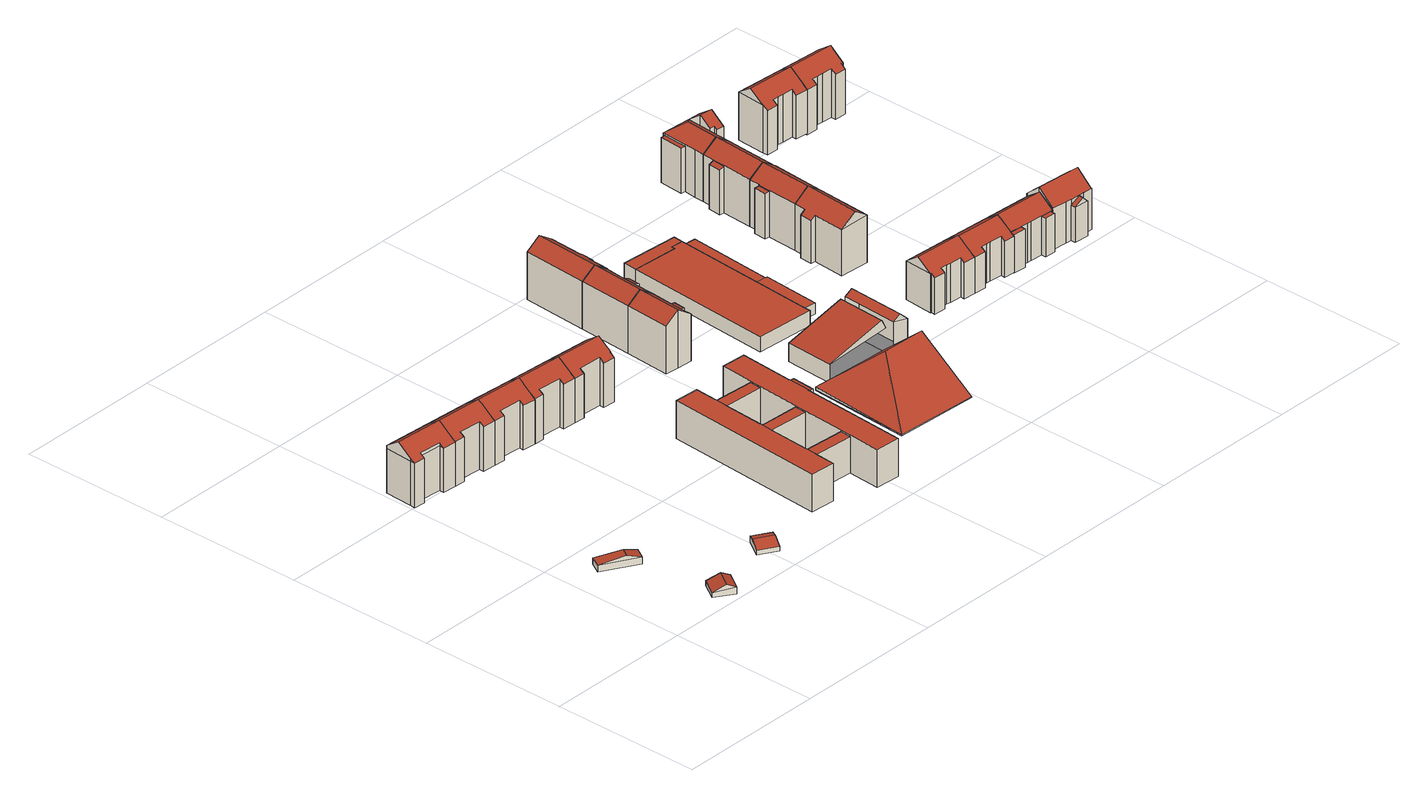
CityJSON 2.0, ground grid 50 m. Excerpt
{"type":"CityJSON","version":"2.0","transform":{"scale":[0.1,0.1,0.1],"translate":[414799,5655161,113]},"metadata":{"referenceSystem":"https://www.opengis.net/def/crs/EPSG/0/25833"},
"CityObjects":{
"building1":{"type":"Building","attributes":{"Dachtyp_tdc":"tdcGableRoof","Gemeindeschluessel":14612000,"Dachneigung":24.73,"QualitaetDacherkennung":87,"Geometrietyp2DReferenz":"3000","measuredHeight":3.64,"function":"31001_9998","roofType":"3100"},"geometry":[{"type":"Solid","lod":"2","boundaries":[[[[0,1,2,3]],[[1,4,5,2]],[[4,6,7,5]],[[6,0,3,7]],[[4,1,8]],[[0,6,9]],[[1,0,9,8]],[[6,4,8,9]],[[3,2,5,7]]]],"semantics":{"surfaces":[{"type":"WallSurface"},{"type":"RoofSurface"},{"type":"GroundSurface"}],"values":[[0,0,0,0,0,0,1,1,2]]}}]},
"building2":{"type":"Building","attributes":{"Dachtyp_tdc":"tdcHipAndGableRoof","Gemeindeschluessel":14612000,"Dachneigung":10.34,"QualitaetDacherkennung":37,"Geometrietyp2DReferenz":"3000","measuredHeight":3.63,"function":"31001_9998","roofType":"5000"},"geometry":[{"type":"Solid","lod":"2","boundaries":[[[[10,11,12,13]],[[11,14,15,12]],[[14,16,17,15]],[[16,10,13,17]],[[14,11,18]],[[10,16,19]],[[11,10,19,18]],[[16,14,18,19]],[[13,12,15,17]]]],"semantics":{"surfaces":[{"type":"WallSurface"},{"type":"RoofSurface"},{"type":"GroundSurface"}],"values":[[0,0,0,0,1,0,1,1,2]]}}]},
"building3":{"type":"Building","attributes":{"Dachtyp_tdc":"tdcFreeFormRoof","Gemeindeschluessel":14612000,"Dachneigung":33.88,"QualitaetDacherkennung":90,"Geometrietyp2DReferenz":"3000","measuredHeight":19.11,"function":"31001_9998","roofType":"5000"},"geometry":[{"type":"Solid","lod":"2","boundaries":[[[[20,21,22,23]],[[21,24,25,22]],[[24,26,27,25]],[[26,28,29,27]],[[28,30,31,29]],[[30,32,33,31]],[[32,34,35,33]],[[34,36,37,35]],[[36,38,39,37]],[[38,20,23,39]],[[40,41,42,43]],[[38,36,44,43,42,45,46,47,48,49]],[[38,49,20]],[[20,49,48,21]],[[21,48,47,24]],[[24,47,46,26]],[[26,46,45,28]],[[28,45,42,41,30]],[[34,44,36]],[[32,40,43,44,34]],[[30,41,40,32]],[[23,22,25,27,29,31,33,35,37,39]]]],"semantics":{"surfaces":[{"type":"WallSurface"},{"type":"RoofSurface"},{"type":"GroundSurface"}],"values":[[0,0,0,0,0,0,0,0,0,0,1,1,0,0,0,0,0,0,0,0,0,2]]}}]},
"building4":{"type":"Building","attributes":{"Dachtyp_tdc":"tdcGableRoof","Gemeindeschluessel":14612000,"Dachneigung":18.27,"QualitaetDacherkennung":31,"Geometrietyp2DReferenz":"3000","measuredHeight":2.88,"function":"31001_9998","roofType":"3100"},"geometry":[{"type":"Solid","lod":"2","boundaries":[[[[50,51,52,53]],[[51,54,55,52]],[[54,56,57,55]],[[56,50,53,57]],[[54,51,58]],[[50,56,59]],[[51,50,59,58]],[[56,54,58,59]],[[53,52,55,57]]]],"semantics":{"surfaces":[{"type":"WallSurface"},{"type":"RoofSurface"},{"type":"GroundSurface"}],"values":[[0,0,0,0,0,0,1,1,2]]}}]},
"building5":{"type":"Building","attributes":{"Dachtyp_tdc":"tdcFreeFormRoof","Gemeindeschluessel":14612000,"Dachneigung":33.66,"QualitaetDacherkennung":89,"Geometrietyp2DReferenz":"3000","measuredHeight":19.08,"function":"31001_9998","roofType":"5000"},"geometry":[{"type":"Solid","lod":"2","boundaries":[[[[60,40,33,37]],[[40,61,62,33]],[[61,63,64,62]],[[63,65,66,64]],[[65,67,68,66]],[[67,69,70,68]],[[69,71,72,70]],[[71,73,74,72]],[[73,60,37,74]],[[65,63,75,43,60,73,71,69,67]],[[75,61,40,43]],[[63,61,75]],[[40,60,43]],[[37,33,62,64,66,68,70,72,74]]]],"semantics":{"surfaces":[{"type":"WallSurface"},{"type":"RoofSurface"},{"type":"GroundSurface"}],"values":[[0,0,0,0,0,0,0,0,0,1,1,0,0,2]]}}]},
"building6":{"type":"Building","attributes":{"Dachtyp_tdc":"tdcFreeFormRoof","Gemeindeschluessel":14612000,"Dachneigung":34.42,"QualitaetDacherkennung":90,"Geometrietyp2DReferenz":"3000","measuredHeight":19.13,"function":"31001_9998","roofType":"5000"},"geometry":[{"type":"Solid","lod":"2","boundaries":[[[[76,77,78,79]],[[77,80,81,78]],[[80,82,83,81]],[[82,84,66,83]],[[84,63,64,66]],[[63,61,62,64]],[[61,85,86,62]],[[85,87,88,86]],[[87,89,90,88]],[[89,76,79,90]],[[91,85,61,92]],[[89,87,91,92,63,84,82,80,77,76]],[[61,63,92]],[[87,85,91]],[[79,78,81,83,66,64,62,86,88,90]]]],"semantics":{"surfaces":[{"type":"WallSurface"},{"type":"RoofSurface"},{"type":"GroundSurface"}],"values":[[0,0,0,0,0,0,0,0,0,0,1,1,0,0,2]]}}]},
"building7":{"type":"Building","attributes":{"Dachtyp_tdc":"tdcFreeFormRoof","Gemeindeschluessel":14612000,"Dachneigung":32.87,"QualitaetDacherkennung":91,"Geometrietyp2DReferenz":"3000","measuredHeight":19.11,"function":"31001_9998","roofType":"5000"},"geometry":[{"type":"Solid","lod":"2","boundaries":[[[[93,94,95,96]],[[94,97,98,95]],[[97,99,100,98]],[[99,101,90,100]],[[101,102,88,90]],[[102,85,86,88]],[[85,103,104,86]],[[103,105,106,104]],[[105,107,108,106]],[[107,93,96,108]],[[109,103,85,91]],[[107,105,109,91,102,101,99,97,94,93]],[[85,102,91]],[[105,103,109]],[[96,95,98,100,90,88,86,104,106,108]]]],"semantics":{"surfaces":[{"type":"WallSurface"},{"type":"RoofSurface"},{"type":"GroundSurface"}],"values":[[0,0,0,0,0,0,0,0,0,0,1,1,0,0,2]]}}]},
"building8":{"type":"Building","attributes":{"Dachtyp_tdc":"tdcFreeFormRoof","Gemeindeschluessel":14612000,"Dachneigung":34.63,"QualitaetDacherkennung":90,"Geometrietyp2DReferenz":"3000","measuredHeight":19.16,"function":"31001_9998","roofType":"5000"},"geometry":[{"type":"Solid","lod":"2","boundaries":[[[[110,111,112,113]],[[111,114,115,112]],[[114,116,108,115]],[[116,117,106,108]],[[117,118,104,106]],[[118,119,120,104]],[[119,121,122,120]],[[121,123,124,122]],[[123,125,126,124]],[[125,127,128,126]],[[127,110,113,128]],[[110,127,125,123,121,129,130,117,116,114,111]],[[129,119,118,130]],[[118,117,130]],[[121,119,129]],[[113,112,115,108,106,104,120,122,124,126,128]]]],"semantics":{"surfaces":[{"type":"WallSurface"},{"type":"RoofSurface"},{"type":"GroundSurface"}],"values":[[0,0,0,0,0,0,0,0,0,0,0,1,1,0,0,2]]}}]},
"building9":{"type":"Building","attributes":{"name":"Freie Montessorischule Huckepack","Gemeindeschluessel":14612000,"Geometrietyp2DReferenz":"3000","function":"31001_3021","roofType":"9999"},"children":["building9-1","building9-2","building9-3","building9-4","building9-5","building9-6"]},
"building9-1":{"type":"BuildingPart","attributes":{"Dachtyp_tdc":"tdcPolyFlatRoof","Dachneigung":0,"QualitaetDacherkennung":56,"Geometrietyp2DReferenz":"3000","measuredHeight":12.05,"roofType":"1000"},"parents":["building9"],"geometry":[{"type":"MultiSurface","lod":"2","boundaries":[[[131,132,133,134]],[[135,136,137,138]],[[136,135,132,131]],[[134,133,138,137]]],"semantics":{"surfaces":[{"type":"WallSurface"},{"type":"RoofSurface"},{"type":"GroundSurface"}],"values":[0,0,1,2]}}]},
"building9-2":{"type":"BuildingPart","attributes":{"Dachtyp_tdc":"tdcPolyFlatRoof","Dachneigung":0,"QualitaetDacherkennung":70,"Geometrietyp2DReferenz":"3000","measuredHeight":12.61,"roofType":"1000"},"parents":["building9"],"geometry":[{"type":"MultiSurface","lod":"2","boundaries":[[[139,133,132]],[[139,140,141,133]],[[140,142,141]],[[143,144,145]],[[143,146,147,144]],[[146,148,147]],[[149,150,151]],[[149,152,153,150]],[[152,154,155,153]],[[154,156,157,155]],[[156,158,159,160,157]],[[161,162,163,164,165]],[[162,166,167,163]],[[166,168,169,167]],[[168,170,138,169]],[[170,135,138]],[[168,166,162,161,158,156,154,152,149,146,143,140,139,170]],[[133,141,144,147,150,153,155,157,160,164,163,167,169,138]]],"semantics":{"surfaces":[{"type":"WallSurface"},{"type":"RoofSurface"},{"type":"GroundSurface"}],"values":[0,0,0,0,0,0,0,0,0,0,0,0,0,0,0,0,1,2]}}]},
"building9-3":{"type":"BuildingPart","attributes":{"Dachtyp_tdc":"tdcPolyFlatRoof","Dachneigung":0,"QualitaetDacherkennung":80,"Geometrietyp2DReferenz":"3000","measuredHeight":12.05,"roofType":"1000"},"parents":["building9"],"geometry":[{"type":"MultiSurface","lod":"2","boundaries":[[[148,171,172,147]],[[173,151,150,174]],[[151,173,171,148]],[[147,172,174,150]]],"semantics":{"surfaces":[{"type":"WallSurface"},{"type":"RoofSurface"},{"type":"GroundSurface"}],"values":[0,0,1,2]}}]},
"building9-4":{"type":"BuildingPart","attributes":{"Dachtyp_tdc":"tdcPolyFlatRoof","Dachneigung":0,"QualitaetDacherkennung":71,"Geometrietyp2DReferenz":"3000","measuredHeight":12.07,"roofType":"1000"},"parents":["building9"],"geometry":[{"type":"MultiSurface","lod":"2","boundaries":[[[142,175,176,141]],[[177,145,144,178]],[[145,177,175,142]],[[141,176,178,144]]],"semantics":{"surfaces":[{"type":"WallSurface"},{"type":"RoofSurface"},{"type":"GroundSurface"}],"values":[0,0,1,2]}}]},
"building9-5":{"type":"BuildingPart","attributes":{"Dachtyp_tdc":"tdcPolyFlatRoof","Dachneigung":5.11,"QualitaetDacherkennung":95,"Geometrietyp2DReferenz":"3000","measuredHeight":12.32,"roofType":"2100"},"parents":["building9"],"geometry":[{"type":"MultiSurface","lod":"2","boundaries":[[[159,179,180,160]],[[179,181,182,180]],[[181,165,164,182]],[[165,181,179,159]],[[160,180,182,164]]],"semantics":{"surfaces":[{"type":"WallSurface"},{"type":"RoofSurface"},{"type":"GroundSurface"}],"values":[0,0,0,1,2]}}]},
"building9-6":{"type":"BuildingPart","attributes":{"Dachtyp_tdc":"tdcPolyFlatRoof","Dachneigung":0,"QualitaetDacherkennung":71,"Geometrietyp2DReferenz":"3000","measuredHeight":12.6,"roofType":"1000"},"parents":["building9"],"geometry":[{"type":"MultiSurface","lod":"2","boundaries":[[[183,184,185,186]],[[184,187,188,185]],[[187,189,174,188]],[[189,173,174]],[[190,172,171]],[[190,191,178,172]],[[191,177,178]],[[192,176,175]],[[192,193,134,176]],[[193,131,134]],[[194,137,136]],[[194,195,196,137]],[[195,183,186,196]],[[195,194,193,192,191,190,189,187,184,183]],[[186,185,188,174,172,178,176,134,137,196]]],"semantics":{"surfaces":[{"type":"WallSurface"},{"type":"RoofSurface"},{"type":"GroundSurface"}],"values":[0,0,0,0,0,0,0,0,0,0,0,0,0,1,2]}}]},
"building10":{"type":"Building","attributes":{"Gemeindeschluessel":14612000,"Geometrietyp2DReferenz":"3000","function":"31001_9998","roofType":"9999"},"children":["building10-1","building10-2"]},
"building10-1":{"type":"BuildingPart","attributes":{"Dachtyp_tdc":"tdcGableRoof","Dachneigung":35.1,"QualitaetDacherkennung":94,"Geometrietyp2DReferenz":"3000","measuredHeight":19.19,"roofType":"3100"},"parents":["building10"],"geometry":[{"type":"MultiSurface","lod":"2","boundaries":[[[197,198,199]],[[197,200,201,198]],[[200,202,203,201]],[[202,204,205,203]],[[204,206,207,205]],[[206,208,209,207]],[[208,210,211,209]],[[210,212,213,211]],[[212,214,213]],[[208,206,204,202]],[[202,200,197,212,210,208]],[[198,201,203,205,207,209,211,213]]],"semantics":{"surfaces":[{"type":"WallSurface"},{"type":"RoofSurface"},{"type":"GroundSurface"}],"values":[0,0,0,0,0,0,0,0,0,1,1,2]}}]},
"building10-2":{"type":"BuildingPart","attributes":{"Dachtyp_tdc":"tdcPolyFlatRoof","Dachneigung":14.99,"QualitaetDacherkennung":100,"Geometrietyp2DReferenz":"3000","measuredHeight":15.56,"roofType":"2100"},"parents":["building10"],"geometry":[{"type":"MultiSurface","lod":"2","boundaries":[[[214,215,216,213]],[[215,217,218,216]],[[217,199,198,218]],[[213,216,218,198]],[[199,217,215,214]]],"semantics":{"surfaces":[{"type":"WallSurface"},{"type":"GroundSurface"},{"type":"RoofSurface"}],"values":[0,0,0,1,2]}}]},
"building11":{"type":"Building","attributes":{"Gemeindeschluessel":14612000,"Geometrietyp2DReferenz":"3000","function":"31001_9998","roofType":"9999"},"children":["building11-1","building11-2"]},
"building11-1":{"type":"BuildingPart","attributes":{"Dachtyp_tdc":"tdcPolyFlatRoof","Dachneigung":25.15,"QualitaetDacherkennung":90,"Geometrietyp2DReferenz":"3000","measuredHeight":15.73,"roofType":"2100"},"parents":["building11"],"geometry":[{"type":"MultiSurface","lod":"2","boundaries":[[[219,220,221,222,223]],[[224,225,226]],[[224,227,228,225]],[[227,219,223,228]],[[227,224,220,219]],[[223,222,225,228]]],"semantics":{"surfaces":[{"type":"WallSurface"},{"type":"RoofSurface"},{"type":"GroundSurface"}],"values":[0,0,0,0,1,2]}}]},
"building11-2":{"type":"BuildingPart","attributes":{"Dachtyp_tdc":"tdcGableRoof","Dachneigung":35.3,"QualitaetDacherkennung":95,"Geometrietyp2DReferenz":"3000","measuredHeight":19.21,"roofType":"3100"},"parents":["building11"],"geometry":[{"type":"MultiSurface","lod":"2","boundaries":[[[221,210,211,222]],[[210,229,230,211]],[[229,231,207,230]],[[231,232,233,207]],[[232,234,235,233]],[[234,236,237,235]],[[236,226,225,237]],[[234,232,231,229]],[[229,210,221,226,236,234]],[[222,211,230,207,233,235,237,225]]],"semantics":{"surfaces":[{"type":"WallSurface"},{"type":"RoofSurface"},{"type":"GroundSurface"}],"values":[0,0,0,0,0,0,0,1,1,2]}}]},
"building12":{"type":"Building","attributes":{"Dachtyp_tdc":"tdcFreeFormRoof","Gemeindeschluessel":14612000,"Dachneigung":34.07,"QualitaetDacherkennung":94,"Geometrietyp2DReferenz":"3000","measuredHeight":19.15,"function":"31001_9998","roofType":"5000"},"geometry":[{"type":"Solid","lod":"2","boundaries":[[[[238,239,240,241]],[[239,242,243,240]],[[242,244,245,243]],[[244,246,247,245]],[[246,248,237,247]],[[248,232,233,237]],[[232,249,250,233]],[[249,238,241,250]],[[234,251,249,232]],[[239,238,251,234,248,246,244,242]],[[232,248,234]],[[238,249,251]],[[241,240,243,245,247,237,233,250]]]],"semantics":{"surfaces":[{"type":"WallSurface"},{"type":"RoofSurface"},{"type":"GroundSurface"}],"values":[[0,0,0,0,0,0,0,0,1,1,0,0,2]]}}]},
"building13":{"type":"Building","attributes":{"name":"Freie Montessorischule Huckepack","Gemeindeschluessel":14612000,"Geometrietyp2DReferenz":"3000","function":"31001_3021","roofType":"9999"},"children":["building13-1","building13-2","building13-3"]},
"building13-1":{"type":"BuildingPart","attributes":{"Dachtyp_tdc":"tdcHipAndGableRoof","Dachneigung":33.48,"QualitaetDacherkennung":8,"Geometrietyp2DReferenz":"3000","measuredHeight":13.35,"roofType":"5000"},"parents":["building13"],"geometry":[{"type":"MultiSurface","lod":"2","boundaries":[[[252,253,254,255]],[[253,256,257,254]],[[258,259,260,261]],[[259,252,255,260]],[[262,252,263]],[[259,264,263,252]],[[265,262,263,264,266,267]],[[258,266,264,259]],[[253,262,265,256]],[[252,262,253]],[[255,254,257,268,261,260]]],"semantics":{"surfaces":[{"type":"WallSurface"},{"type":"RoofSurface"},{"type":"GroundSurface"}],"values":[0,0,0,0,1,1,1,0,0,0,2]}}]},
"building13-2":{"type":"BuildingPart","attributes":{"Dachtyp_tdc":"tdcGableRoof","Dachneigung":44.56,"QualitaetDacherkennung":18,"Geometrietyp2DReferenz":"3000","measuredHeight":13.02,"roofType":"3100"},"parents":["building13"],"geometry":[{"type":"MultiSurface","lod":"2","boundaries":[[[269,270,271,272]],[[270,273,266,258,261,271]],[[274,269,272,275,276]],[[273,270,277]],[[269,274,278]],[[270,269,278,277]],[[274,273,277,278]],[[272,271,261,268,275]]],"semantics":{"surfaces":[{"type":"WallSurface"},{"type":"RoofSurface"},{"type":"GroundSurface"}],"values":[0,0,0,0,0,1,1,2]}}]},
"building13-3":{"type":"BuildingPart","attributes":{"Dachtyp_tdc":"tdcGableRoof","Dachneigung":13.92,"QualitaetDacherkennung":11,"Geometrietyp2DReferenz":"3000","measuredHeight":11.44,"roofType":"3100"},"parents":["building13"],"geometry":[{"type":"MultiSurface","lod":"2","boundaries":[[[279,280,281,257,256,265]],[[280,276,275,281]],[[276,280,282]],[[279,283,284]],[[280,279,284,282]],[[283,276,282,284]],[[257,281,275,268]]],"semantics":{"surfaces":[{"type":"WallSurface"},{"type":"RoofSurface"},{"type":"GroundSurface"}],"values":[0,0,0,0,1,1,2]}}]},
"building14":{"type":"Building","attributes":{"Dachtyp_tdc":"tdcPolyFlatRoof","Gemeindeschluessel":14612000,"Dachneigung":0,"QualitaetDacherkennung":95,"Geometrietyp2DReferenz":"3000","measuredHeight":4.95,"function":"31001_2000","roofType":"1000"},"geometry":[{"type":"Solid","lod":"2","boundaries":[[[[285,286,287,288]],[[286,289,290,287]],[[289,291,292,290]],[[291,293,294,292]],[[293,295,296,294]],[[295,297,298,296]],[[297,285,288,298]],[[297,295,293,291,289,286,285]],[[288,287,290,292,294,296,298]]]],"semantics":{"surfaces":[{"type":"WallSurface"},{"type":"RoofSurface"},{"type":"GroundSurface"}],"values":[[0,0,0,0,0,0,0,1,2]]}}]},
"building15":{"type":"Building","attributes":{"Dachtyp_tdc":"tdcPolyFlatRoof","Gemeindeschluessel":14612000,"Dachneigung":0,"QualitaetDacherkennung":86,"Geometrietyp2DReferenz":"3000","measuredHeight":4.98,"function":"31001_2000","roofType":"1000"},"geometry":[{"type":"Solid","lod":"2","boundaries":[[[[289,286,287,290]],[[286,299,300,287]],[[299,301,302,300]],[[301,293,294,302]],[[293,291,292,294]],[[291,289,290,292]],[[291,293,301,299,286,289]],[[290,287,300,302,294,292]]]],"semantics":{"surfaces":[{"type":"WallSurface"},{"type":"RoofSurface"},{"type":"GroundSurface"}],"values":[[0,0,0,0,0,0,1,2]]}}]},
"building16":{"type":"Building","attributes":{"Gemeindeschluessel":14612000,"Geometrietyp2DReferenz":"3000","function":"31001_2000","roofType":"9999"},"children":["building16-1","building16-2"]},
"building16-1":{"type":"BuildingPart","attributes":{"Dachtyp_tdc":"tdcPolyFlatRoof","Dachneigung":0,"QualitaetDacherkennung":85,"Geometrietyp2DReferenz":"3000","measuredHeight":3.63,"roofType":"1000"},"parents":["building16"],"geometry":[{"type":"MultiSurface","lod":"2","boundaries":[[[303,304,305,294]],[[304,306,307,305]],[[308,303,294,309]],[[308,306,304,303]],[[294,305,307,309]]],"semantics":{"surfaces":[{"type":"WallSurface"},{"type":"RoofSurface"},{"type":"GroundSurface"}],"values":[0,0,0,1,2]}}]},
"building16-2":{"type":"BuildingPart","attributes":{"Dachtyp_tdc":"tdcPolyFlatRoof","Dachneigung":0,"QualitaetDacherkennung":65,"Geometrietyp2DReferenz":"3000","measuredHeight":3.77,"roofType":"1000"},"parents":["building16"],"geometry":[{"type":"MultiSurface","lod":"2","boundaries":[[[310,311,312,313]],[[311,314,296,312]],[[314,315,308,309,296]],[[316,310,313,307,306]],[[316,315,314,311,310]],[[313,312,296,309,307]]],"semantics":{"surfaces":[{"type":"WallSurface"},{"type":"RoofSurface"},{"type":"GroundSurface"}],"values":[0,0,0,0,1,2]}}]},
"building17":{"type":"Building","attributes":{"Dachtyp_tdc":"tdcFreeFormRoof","Gemeindeschluessel":14612000,"Dachneigung":34.32,"QualitaetDacherkennung":91,"Geometrietyp2DReferenz":"3000","measuredHeight":16.44,"function":"31001_9998","roofType":"5000"},"geometry":[{"type":"Solid","lod":"2","boundaries":[[[[317,318,319,320]],[[318,321,322,319]],[[321,323,324,322]],[[323,325,326,324]],[[325,327,328,326]],[[327,329,330,328]],[[329,331,332,330]],[[331,333,334,332]],[[333,335,336,334]],[[335,337,338,336]],[[337,339,340,338]],[[339,341,342,340]],[[341,317,320,342]],[[343,335,333,344]],[[317,341,339,337,343,344,331,329,327,325,323,321,318]],[[333,331,344]],[[337,335,343]],[[320,319,322,324,326,328,330,332,334,336,338,340,342]]]],"semantics":{"surfaces":[{"type":"WallSurface"},{"type":"RoofSurface"},{"type":"GroundSurface"}],"values":[[0,0,0,0,0,0,0,0,0,0,0,0,0,1,1,0,0,2]]}}]},
"building18":{"type":"Building","attributes":{"Dachtyp_tdc":"tdcFreeFormRoof","Gemeindeschluessel":14612000,"Dachneigung":35.64,"QualitaetDacherkennung":91,"Geometrietyp2DReferenz":"3000","measuredHeight":19.24,"function":"31001_9998","roofType":"5000"},"geometry":[{"type":"Solid","lod":"2","boundaries":[[[[345,346,347,348]],[[346,349,350,347]],[[349,351,352,350]],[[351,353,354,352]],[[353,355,356,354]],[[355,357,358,356]],[[357,359,360,358]],[[359,345,348,360]],[[357,355,361,362]],[[362,361,353,351,349,346,345,359]],[[355,353,361]],[[359,357,362]],[[348,347,350,352,354,356,358,360]]]],"semantics":{"surfaces":[{"type":"WallSurface"},{"type":"RoofSurface"},{"type":"GroundSurface"}],"values":[[0,0,0,0,0,0,0,0,1,1,0,0,2]]}}]},
"building19":{"type":"Building","attributes":{"Gemeindeschluessel":14612000,"Geometrietyp2DReferenz":"3000","function":"31001_9998","roofType":"9999"},"children":["building19-1","building19-2"]},
"building19-1":{"type":"BuildingPart","attributes":{"Dachtyp_tdc":"tdcPolyFlatRoof","Dachneigung":0,"QualitaetDacherkennung":71,"Geometrietyp2DReferenz":"3000","measuredHeight":15.08,"roofType":"1000"},"parents":["building19"],"geometry":[{"type":"MultiSurface","lod":"2","boundaries":[[[363,364,365,366]],[[364,367,368,365]],[[369,363,366,370]],[[369,367,364,363]],[[366,365,368,370]]],"semantics":{"surfaces":[{"type":"WallSurface"},{"type":"RoofSurface"},{"type":"GroundSurface"}],"values":[0,0,0,1,2]}}]},
"building19-2":{"type":"BuildingPart","attributes":{"Dachtyp_tdc":"tdcGableRoof","Dachneigung":35.13,"QualitaetDacherkennung":93,"Geometrietyp2DReferenz":"3000","measuredHeight":19.2,"roofType":"3100"},"parents":["building19"],"geometry":[{"type":"MultiSurface","lod":"2","boundaries":[[[371,372,373,368,367]],[[372,374,375,373]],[[374,376,377,375]],[[376,378,379,377]],[[378,355,356,379]],[[355,380,381,356]],[[380,353,354,381]],[[353,382,370,354]],[[382,369,370]],[[380,355,378,376]],[[376,374,372,371,382,353,380]],[[368,373,375,377,379,356,381,354,370]]],"semantics":{"surfaces":[{"type":"WallSurface"},{"type":"RoofSurface"},{"type":"GroundSurface"}],"values":[0,0,0,0,0,0,0,0,0,1,1,2]}}]},
"building20":{"type":"Building","attributes":{"Dachtyp_tdc":"tdcFreeFormRoof","Gemeindeschluessel":14612000,"Dachneigung":33.52,"QualitaetDacherkennung":90,"Geometrietyp2DReferenz":"3000","measuredHeight":16.34,"function":"31001_9998","roofType":"5000"},"geometry":[{"type":"Solid","lod":"2","boundaries":[[[[383,384,385,386]],[[384,387,388,385]],[[387,389,390,388]],[[389,391,392,390]],[[391,393,394,392]],[[393,339,340,394]],[[339,337,338,340]],[[337,395,336,338]],[[395,396,397,336]],[[396,398,399,397]],[[398,400,401,399]],[[400,383,386,401]],[[402,396,395,403]],[[384,383,400,398,402,403,337,339,393,391,389,387]],[[395,337,403]],[[398,396,402]],[[386,385,388,390,392,394,340,338,336,397,399,401]]]],"semantics":{"surfaces":[{"type":"WallSurface"},{"type":"RoofSurface"},{"type":"GroundSurface"}],"values":[[0,0,0,0,0,0,0,0,0,0,0,0,1,1,0,0,2]]}}]},
"building21":{"type":"Building","attributes":{"Gemeindeschluessel":14612000,"Geometrietyp2DReferenz":"3000","function":"31001_9998","roofType":"9999"},"children":["building21-1","building21-2"]},
"building21-1":{"type":"BuildingPart","attributes":{"Dachtyp_tdc":"tdcGableRoof","Dachneigung":35.62,"QualitaetDacherkennung":94,"Geometrietyp2DReferenz":"3000","measuredHeight":19.36,"roofType":"3100"},"parents":["building21"],"geometry":[{"type":"MultiSurface","lod":"2","boundaries":[[[404,405,406,407]],[[405,408,409,406]],[[408,410,411,409]],[[410,412,413,411]],[[412,414,415,413]],[[408,405,404,416,417,414]],[[414,412,410,408]],[[415,418,419,407,406,409,411,413]],[[414,417,418,415]],[[417,416,419,418]],[[416,420,419]],[[404,407,421]]],"semantics":{"surfaces":[{"type":"WallSurface"},{"type":"RoofSurface"},{"type":"GroundSurface"}],"values":[0,0,0,0,0,1,1,2,0,0,0,0]}}]},
"building21-2":{"type":"BuildingPart","attributes":{"Dachtyp_tdc":"tdcPolyFlatRoof","Dachneigung":23.3,"QualitaetDacherkennung":61,"Geometrietyp2DReferenz":"3000","measuredHeight":15.53,"roofType":"2100"},"parents":["building21"],"geometry":[{"type":"MultiSurface","lod":"2","boundaries":[[[422,421,407,423]],[[420,424,425,419]],[[424,422,423,425]],[[424,420,421,422]],[[423,407,419,425]]],"semantics":{"surfaces":[{"type":"WallSurface"},{"type":"RoofSurface"},{"type":"GroundSurface"}],"values":[0,0,0,1,2]}}]},
"building22":{"type":"Building","attributes":{"Gemeindeschluessel":14612000,"Geometrietyp2DReferenz":"3000","function":"31001_9998","roofType":"9999"},"children":["building22-1","building22-2","building22-3"]},
"building22-1":{"type":"BuildingPart","attributes":{"Dachtyp_tdc":"tdcPolyFlatRoof","Dachneigung":4.83,"QualitaetDacherkennung":56,"Geometrietyp2DReferenz":"3000","measuredHeight":15.15,"roofType":"2100"},"parents":["building22"],"geometry":[{"type":"MultiSurface","lod":"2","boundaries":[[[426,427,428,429]],[[427,430,431,428]],[[430,432,433,431]],[[432,430,427,426]],[[429,428,431,433]]],"semantics":{"surfaces":[{"type":"WallSurface"},{"type":"RoofSurface"},{"type":"GroundSurface"}],"values":[0,0,0,1,2]}}]},
"building22-2":{"type":"BuildingPart","attributes":{"Dachtyp_tdc":"tdcHipAndGableRoof","Dachneigung":35.67,"QualitaetDacherkennung":68,"Geometrietyp2DReferenz":"3000","measuredHeight":19.36,"roofType":"5000"},"parents":["building22"],"geometry":[{"type":"MultiSurface","lod":"2","boundaries":[[[434,435,436,433,432]],[[435,437,438,436]],[[439,440,441,442]],[[440,443,444,441]],[[437,435,445]],[[435,434,446,447,405,448,445]],[[448,410,443,440,439,449,437,445]],[[444,411,450,406,451,429,433,436,438,452,442,441]],[[443,410,411,444]],[[410,448,450,411]],[[448,405,406,450]],[[405,447,451,406]],[[447,446,429,451]],[[446,426,429]]],"semantics":{"surfaces":[{"type":"WallSurface"},{"type":"RoofSurface"},{"type":"GroundSurface"}],"values":[0,0,0,0,1,1,1,2,0,0,0,0,0,0]}}]},
"building22-3":{"type":"BuildingPart","attributes":{"Dachtyp_tdc":"tdcGableRoof","Dachneigung":36.07,"QualitaetDacherkennung":77,"Geometrietyp2DReferenz":"3000","measuredHeight":19.38,"roofType":"3100"},"parents":["building22"],"geometry":[{"type":"MultiSurface","lod":"2","boundaries":[[[453,454,439,442,455]],[[456,457,438,437]],[[456,458,459,457]],[[458,460,461,459]],[[460,462,463,461]],[[462,453,455,463]],[[458,456,437,464]],[[464,454,453,462,460,458]],[[455,442,452,438,457,459,461,463]]],"semantics":{"surfaces":[{"type":"WallSurface"},{"type":"RoofSurface"},{"type":"GroundSurface"}],"values":[0,0,0,0,0,0,1,1,2]}}]},
"building23":{"type":"Building","attributes":{"Gemeindeschluessel":14612000,"Geometrietyp2DReferenz":"3000","function":"31001_9998","roofType":"9999"},"children":["building23-1","building23-2","building23-3"]},
"building23-1":{"type":"BuildingPart","attributes":{"Dachtyp_tdc":"tdcPolyFlatRoof","Dachneigung":2.77,"QualitaetDacherkennung":73,"Geometrietyp2DReferenz":"3000","measuredHeight":12.85,"roofType":"2100"},"parents":["building23"],"geometry":[{"type":"MultiSurface","lod":"2","boundaries":[[[465,466,467,468]],[[466,469,470,467]],[[469,471,472,470]],[[469,466,465,471]],[[468,467,470,472]]],"semantics":{"surfaces":[{"type":"WallSurface"},{"type":"RoofSurface"},{"type":"GroundSurface"}],"values":[0,0,0,1,2]}}]},
"building23-2":{"type":"BuildingPart","attributes":{"Dachtyp_tdc":"tdcPolyFlatRoof","Dachneigung":0,"QualitaetDacherkennung":82,"Geometrietyp2DReferenz":"3000","measuredHeight":12.81,"roofType":"1000"},"parents":["building23"],"geometry":[{"type":"MultiSurface","lod":"2","boundaries":[[[473,474,475,476]],[[477,478,479,480]],[[478,473,476,479]],[[478,477,474,473]],[[476,475,480,479]]],"semantics":{"surfaces":[{"type":"WallSurface"},{"type":"RoofSurface"},{"type":"GroundSurface"}],"values":[0,0,0,1,2]}}]},
"building23-3":{"type":"BuildingPart","attributes":{"Dachtyp_tdc":"tdcGableRoof","Dachneigung":36.27,"QualitaetDacherkennung":90,"Geometrietyp2DReferenz":"3000","measuredHeight":16.69,"roofType":"3100"},"parents":["building23"],"geometry":[{"type":"MultiSurface","lod":"2","boundaries":[[[481,475,474]],[[481,482,483,475]],[[482,484,485,483]],[[484,486,465,468,485]],[[487,488,489,472,471]],[[488,396,490,489]],[[396,491,492,490]],[[491,493,494,492]],[[493,495,496,494]],[[495,497,480,496]],[[497,477,480]],[[493,491,396,488]],[[488,487,486,484,482,481,497,495,493]],[[475,483,485,468,472,489,490,492,494,496,480]]],"semantics":{"surfaces":[{"type":"WallSurface"},{"type":"RoofSurface"},{"type":"GroundSurface"}],"values":[0,0,0,0,0,0,0,0,0,0,0,1,1,2]}}]},
"building24":{"type":"Building","attributes":{"Gemeindeschluessel":14612000,"Geometrietyp2DReferenz":"3000","function":"31001_9998","roofType":"9999"},"children":["building24-1","building24-2"]},
"building24-1":{"type":"BuildingPart","attributes":{"Dachtyp_tdc":"tdcGableRoof","Dachneigung":27.71,"QualitaetDacherkennung":18,"Geometrietyp2DReferenz":"3000","measuredHeight":13.46,"roofType":"3100"},"parents":["building24"],"geometry":[{"type":"MultiSurface","lod":"2","boundaries":[[[498,499,500,501]],[[502,503,504,505]],[[503,498,501,504]],[[498,503,506]],[[499,498,506,507]],[[503,502,507,506]],[[501,500,505,504]]],"semantics":{"surfaces":[{"type":"WallSurface"},{"type":"RoofSurface"},{"type":"GroundSurface"}],"values":[0,0,0,0,1,1,2]}}]},
"building24-2":{"type":"BuildingPart","attributes":{"Dachtyp_tdc":"tdcGableRoof","Dachneigung":39.81,"QualitaetDacherkennung":94,"Geometrietyp2DReferenz":"3000","measuredHeight":18.29,"roofType":"3100"},"parents":["building24"],"geometry":[{"type":"MultiSurface","lod":"2","boundaries":[[[508,509,502,505,510]],[[511,500,499]],[[511,512,513,500]],[[512,514,515,513]],[[514,516,517,515]],[[516,518,519,517]],[[518,520,521,519]],[[520,522,523,521]],[[522,524,525,523]],[[524,526,527,525]],[[526,528,529,527]],[[528,508,510,529]],[[524,522,520,518,516]],[[516,514,512,511,509,508,528,526,524]],[[510,505,500,513,515,517,519,521,523,525,527,529]]],"semantics":{"surfaces":[{"type":"WallSurface"},{"type":"RoofSurface"},{"type":"GroundSurface"}],"values":[0,0,0,0,0,0,0,0,0,0,0,0,1,1,2]}}]},
"building25":{"type":"Building","attributes":{"Dachtyp_tdc":"tdcFreeFormRoof","Gemeindeschluessel":14612000,"Dachneigung":35.97,"QualitaetDacherkennung":69,"Geometrietyp2DReferenz":"3000","measuredHeight":19.33,"function":"31001_9998","roofType":"5000"},"geometry":[{"type":"Solid","lod":"2","boundaries":[[[[530,531,532,533]],[[531,534,535,532]],[[534,536,537,535]],[[536,538,539,537]],[[538,540,541,539]],[[540,542,543,541]],[[542,544,545,543]],[[544,546,547,545]],[[546,548,549,547]],[[548,550,551,549]],[[550,552,553,551]],[[552,530,533,553]],[[554,550,548,555]],[[534,531,530,552,554,555,546,544,542,540,538,536]],[[548,546,555]],[[552,550,554]],[[533,532,535,537,539,541,543,545,547,549,551,553]]]],"semantics":{"surfaces":[{"type":"WallSurface"},{"type":"RoofSurface"},{"type":"GroundSurface"}],"values":[[0,0,0,0,0,0,0,0,0,0,0,0,1,1,0,0,2]]}}]},
"building26":{"type":"Building","attributes":{"Dachtyp_tdc":"tdcFreeFormRoof","Gemeindeschluessel":14612000,"Dachneigung":36.62,"QualitaetDacherkennung":66,"Geometrietyp2DReferenz":"3000","measuredHeight":19.69,"function":"31001_9998","roofType":"5000"},"geometry":[{"type":"Solid","lod":"2","boundaries":[[[[556,557,558,559]],[[557,560,561,558]],[[560,562,563,561]],[[562,564,565,563]],[[564,566,567,565]],[[566,568,569,567]],[[568,570,571,569]],[[570,550,572,571]],[[550,573,574,572]],[[573,575,576,574]],[[575,577,578,576]],[[577,579,580,578]],[[579,581,582,580]],[[581,556,559,582]],[[583,573,550,554]],[[557,556,581,579,577,575,583,554,570,568,566,564,562,560]],[[550,570,554]],[[575,573,583]],[[559,558,561,563,565,567,569,571,572,574,576,578,580,582]]]],"semantics":{"surfaces":[{"type":"WallSurface"},{"type":"RoofSurface"},{"type":"GroundSurface"}],"values":[[0,0,0,0,0,0,0,0,0,0,0,0,0,0,1,1,0,0,2]]}}]}
},
"vertices":[
[301,66,41],[265,10,41],[265,10,17],[301,66,17],[205,49,33],[205,49,17],[241,105,33],[241,105,17],[241,26,53],[277,82,53],
[93,382,37],[114,419,37],[114,419,16],[93,382,16],[229,351,39],[229,351,16],[208,315,39],[208,315,16],[186,368,53],[168,338,53],
[118,999,163],[41,1004,163],[41,1004,16],[118,999,16],[40,988,163],[40,988,16],[2,991,163],[2,991,16],[3,1006,163],[3,1006,16],[9,1102,163],[9,1102,16],[170,1092,163],[170,1092,16],[164,996,163],[164,996,16],[162,980,163],[162,980,16],[117,983,163],[117,983,16],[170,1092,173],[9,1102,173],[6,1055,207],[167,1045,207],[164,996,174],[3,1006,174],[2,991,164],[40,988,164],[41,1004,174],[118,999,174],
[515,71,31],[458,106,31],[458,106,16],[515,71,16],[493,163,39],[493,163,16],[550,128,39],[550,128,16],[480,142,44],[537,107,44],
[162,980,164],[326,1082,173],[326,1082,16],[320,986,174],[320,986,16],[319,971,164],[319,971,16],[274,973,164],[274,973,16],[275,989,174],[275,989,16],[199,994,174],[199,994,16],[198,978,164],[198,978,16],[323,1035,207],
[433,964,164],[434,979,174],[434,979,16],[433,964,16],[358,984,174],[358,984,16],[357,968,163],[357,968,16],[319,971,163],[486,1072,173],[486,1072,16],[480,976,174],[480,976,16],[479,961,163],[479,961,16],[483,1024,207],[323,1034,207],
[591,953,165],[592,969,176],[592,969,16],[591,953,16],[512,974,176],[512,974,16],[511,959,166],[511,959,16],[479,961,166],[480,976,176],[642,1062,173],[642,1062,16],[636,967,176],[636,967,16],[635,950,165],[635,950,16],[639,1015,207],
[751,960,175],[673,964,175],[673,964,16],[751,960,16],[672,948,164],[672,948,16],[635,950,163],[636,967,175],[642,1062,172],[800,1052,172],[800,1052,16],[795,957,175],[795,957,16],[793,957,175],[793,957,16],[792,941,163],[792,941,16],[750,943,163],[750,943,16],[797,1004,207],[639,1014,207],
[830,253,127],[968,244,127],[968,244,7],[830,253,7],[966,206,127],[827,214,127],[827,214,7],[966,206,7],
[968,244,133],[977,385,133],[977,385,7],[977,385,127],[980,425,133],[980,425,7],[980,425,127],[989,565,133],[989,565,7],[989,565,127],[992,606,133],[992,606,7],[992,606,127],[999,714,133],[999,714,7],[1081,709,133],[1081,709,7],[1069,529,133],[1069,529,7],[1070,529,133],[1070,529,130],[1070,529,7],[1065,451,133],[1064,451,133],[1064,451,7],[1065,451,7],[1065,451,130],[1042,92,133],[1042,92,7],[959,97,133],[959,97,7],[966,206,133],
[850,574,127],[850,574,7],[853,615,127],[853,615,7],
[839,394,127],[839,394,7],[841,433,127],[841,433,7],
[1088,528,128],[1088,528,7],[1083,450,128],[1083,450,7],
[740,148,133],[775,692,133],[775,692,7],[740,148,7],[857,687,133],[857,687,7],[853,615,133],[850,574,133],[841,433,133],[839,394,133],[830,253,133],[827,214,133],[823,142,133],[823,142,7],
[1099,963,172],[1099,963,16],[1099,963,171],[1097,923,172],[1097,923,16],[1046,926,208],[1046,926,16],[999,929,175],[999,929,16],[1008,1081,175],[1008,1081,16],[1055,1078,208],[1055,1078,16],[1106,1075,172],[1106,1075,16],[1101,1003,172],[1101,1003,16],[1101,1003,171],
[1116,1002,168],[1116,1002,16],[1113,962,168],[1113,962,16],
[1124,1143,167],[1110,1144,173],[1110,1144,172],[1110,1144,16],[1124,1143,16],[1112,1186,173],[1112,1186,16],[1112,1186,172],[1127,1185,167],[1127,1185,16],
[1056,1078,208],[1056,1078,16],[1008,1081,174],[1019,1263,174],[1019,1263,16],[1067,1260,208],[1067,1260,16],[1117,1257,172],[1117,1257,16],
[1130,1477,174],[1124,1369,174],[1124,1369,16],[1130,1477,16],[1138,1369,164],[1138,1369,16],[1135,1327,164],[1135,1327,16],[1121,1328,174],[1121,1328,16],[1117,1257,174],[1032,1483,174],[1032,1483,16],[1080,1480,208],
[1202,222,14],[1218,561,14],[1218,561,12],[1202,222,12],[1274,558,14],[1274,558,12],[1499,516,14],[1484,208,14],[1484,208,12],[1499,516,12],[1218,561,24],[1346,413,145],[1494,406,145],[1274,558,24],[1499,516,50],[1500,547,24],[1500,547,12],
[1564,705,113],[1555,514,113],[1555,514,12],[1564,705,12],[1499,516,127],[1508,708,127],[1508,708,12],[1508,708,94],[1525,515,142],[1535,707,142],
[1274,558,74],[1282,719,74],[1282,719,12],[1491,709,126],[1500,547,94],[1483,548,126],
[1265,812,63],[1298,1311,63],[1298,1311,13],[1265,812,13],[1453,1301,63],[1453,1301,13],[1454,1314,63],[1454,1314,13],[1495,1311,63],[1495,1311,13],[1464,833,63],[1464,833,13],[1462,799,63],[1462,799,13],
[1301,1356,63],[1301,1356,13],[1497,1342,63],[1497,1342,13],
[1495,1311,49],[1545,1307,49],[1545,1307,13],[1525,1022,49],[1525,1022,13],[1477,1025,49],[1477,1025,13],
[1531,1021,50],[1518,829,50],[1518,829,13],[1531,1021,13],[1464,833,50],[1477,1025,50],[1525,1022,50],
[1858,583,142],[1818,586,142],[1818,586,12],[1858,583,12],[1804,587,142],[1804,587,12],[1782,588,142],[1782,588,12],[1781,574,133],[1781,574,12],[1741,577,133],[1741,577,12],[1742,591,142],[1742,591,12],[1740,591,142],[1740,591,12],[1746,689,141],[1746,689,12],[1905,679,141],[1905,679,12],[1899,581,142],[1899,581,12],[1898,566,132],[1898,566,12],[1857,569,132],[1857,569,12],[1902,631,176],[1743,641,176],
[1724,1012,167],[1708,1013,156],[1708,1013,13],[1724,1012,13],[1711,1055,157],[1711,1055,13],[1726,1054,168],[1726,1054,13],[1729,1093,168],[1729,1093,13],[1829,1087,171],[1829,1087,13],[1817,900,171],[1817,900,13],[1717,906,167],[1717,906,13],[1781,1090,205],[1770,903,205],
[1719,1196,164],[1722,1238,164],[1722,1238,13],[1719,1196,13],[1737,1237,164],[1737,1237,13],[1735,1196,164],[1735,1196,13],
[1737,1237,168],[1738,1237,168],[1738,1237,13],[1740,1273,168],[1740,1273,13],[1792,1270,205],[1792,1270,13],[1840,1267,171],[1840,1267,13],[1780,1090,205],[1780,1090,13],[1735,1196,168],
[2017,558,132],[2018,573,142],[2018,573,12],[2017,558,12],[1976,576,142],[1976,576,12],[1962,577,142],[1962,577,12],[1941,578,142],[1941,578,12],[1940,563,132],[1940,563,12],[1905,679,142],[2061,669,142],[2061,669,12],[2055,571,142],[2055,571,12],[2054,556,132],[2054,556,12],[2058,620,175],[1902,630,175],
[1749,1419,169],[1751,1459,169],[1751,1459,12],[1749,1419,12],[1802,1455,205],[1802,1455,12],[1851,1452,170],[1851,1452,12],[1840,1267,170],[1840,1267,12],[1791,1270,205],[1791,1270,12],[1746,1376,169],[1740,1273,169],[1740,1273,12],[1746,1376,12],[1746,1376,167],[1749,1419,167],
[1733,1420,160],[1733,1420,12],[1730,1377,160],[1730,1377,12],
[1756,1532,163],[1742,1533,162],[1742,1533,12],[1756,1532,12],[1747,1614,162],[1747,1614,12],[1761,1613,163],[1761,1613,12],
[1761,1613,169],[1761,1618,169],[1761,1618,12],[1861,1612,170],[1861,1612,12],[1856,1526,170],[1855,1515,170],[1855,1515,12],[1856,1526,12],[1853,1485,170],[1853,1485,12],[1808,1566,205],[1756,1532,169],[1753,1491,169],[1801,1456,205],[1858,1563,170],[1801,1456,12],[1753,1491,12],[1858,1563,12],
[1871,1525,178],[1856,1526,178],[1871,1525,12],[1904,1609,170],[1904,1609,12],[1901,1561,206],[1901,1561,12],[1898,1512,170],[1898,1512,12],[1871,1514,170],[1871,1514,12],[1858,1563,206],
[2099,568,138],[2098,553,138],[2098,553,10],[2099,568,10],[2054,556,138],[2054,556,10],[2055,571,138],[2055,571,10],
[2177,547,138],[2178,563,138],[2178,563,10],[2177,547,10],[2215,560,138],[2214,545,138],[2214,545,10],[2215,560,10],
[2178,563,140],[2136,565,140],[2136,565,10],[2122,566,140],[2122,566,10],[2099,568,140],[2055,571,140],[2058,621,177],[2058,621,10],[2061,669,10],[2227,658,142],[2227,658,10],[2224,610,177],[2224,610,10],[2221,560,140],[2221,560,10],[2215,560,140],
[2292,538,124],[2293,554,124],[2293,554,7],[2292,538,7],[2343,551,123],[2342,535,123],[2342,535,7],[2343,551,7],[2325,536,141],[2327,552,141],
[2343,550,144],[2343,551,144],[2343,550,7],[2293,554,144],[2274,556,144],[2274,556,7],[2221,560,145],[2221,560,7],[2225,614,190],[2225,614,7],[2227,658,152],[2227,658,7],[2227,663,149],[2227,663,7],[2380,653,148],[2380,653,7],[2377,603,190],[2377,603,7],[2373,549,145],[2373,549,7],[2374,548,144],[2374,548,7],
[2213,1478,158],[2171,1481,158],[2171,1481,12],[2213,1478,12],[2172,1497,170],[2172,1497,12],[2135,1499,170],[2135,1499,12],[2116,1500,170],[2116,1500,12],[2096,1501,170],[2096,1501,12],[2095,1485,158],[2095,1485,12],[2055,1487,158],[2055,1487,12],[2055,1503,170],[2055,1503,12],[2061,1600,171],[2061,1600,12],[2219,1591,171],[2219,1591,12],[2214,1494,170],[2214,1494,12],[2216,1543,205],[2058,1552,205],
[2327,1472,157],[2327,1488,169],[2327,1488,8],[2327,1472,8],[2293,1490,169],[2293,1490,8],[2273,1491,169],[2273,1491,8],[2253,1492,169],[2253,1492,8],[2252,1476,157],[2252,1476,8],[2213,1478,157],[2213,1478,8],[2214,1494,169],[2214,1494,8],[2219,1591,8],[2379,1581,171],[2379,1581,8],[2375,1524,198],[2375,1524,8],[2373,1485,169],[2373,1485,8],[2367,1486,169],[2367,1486,8],[2366,1470,157],[2366,1470,8],[2376,1534,205]
]}
